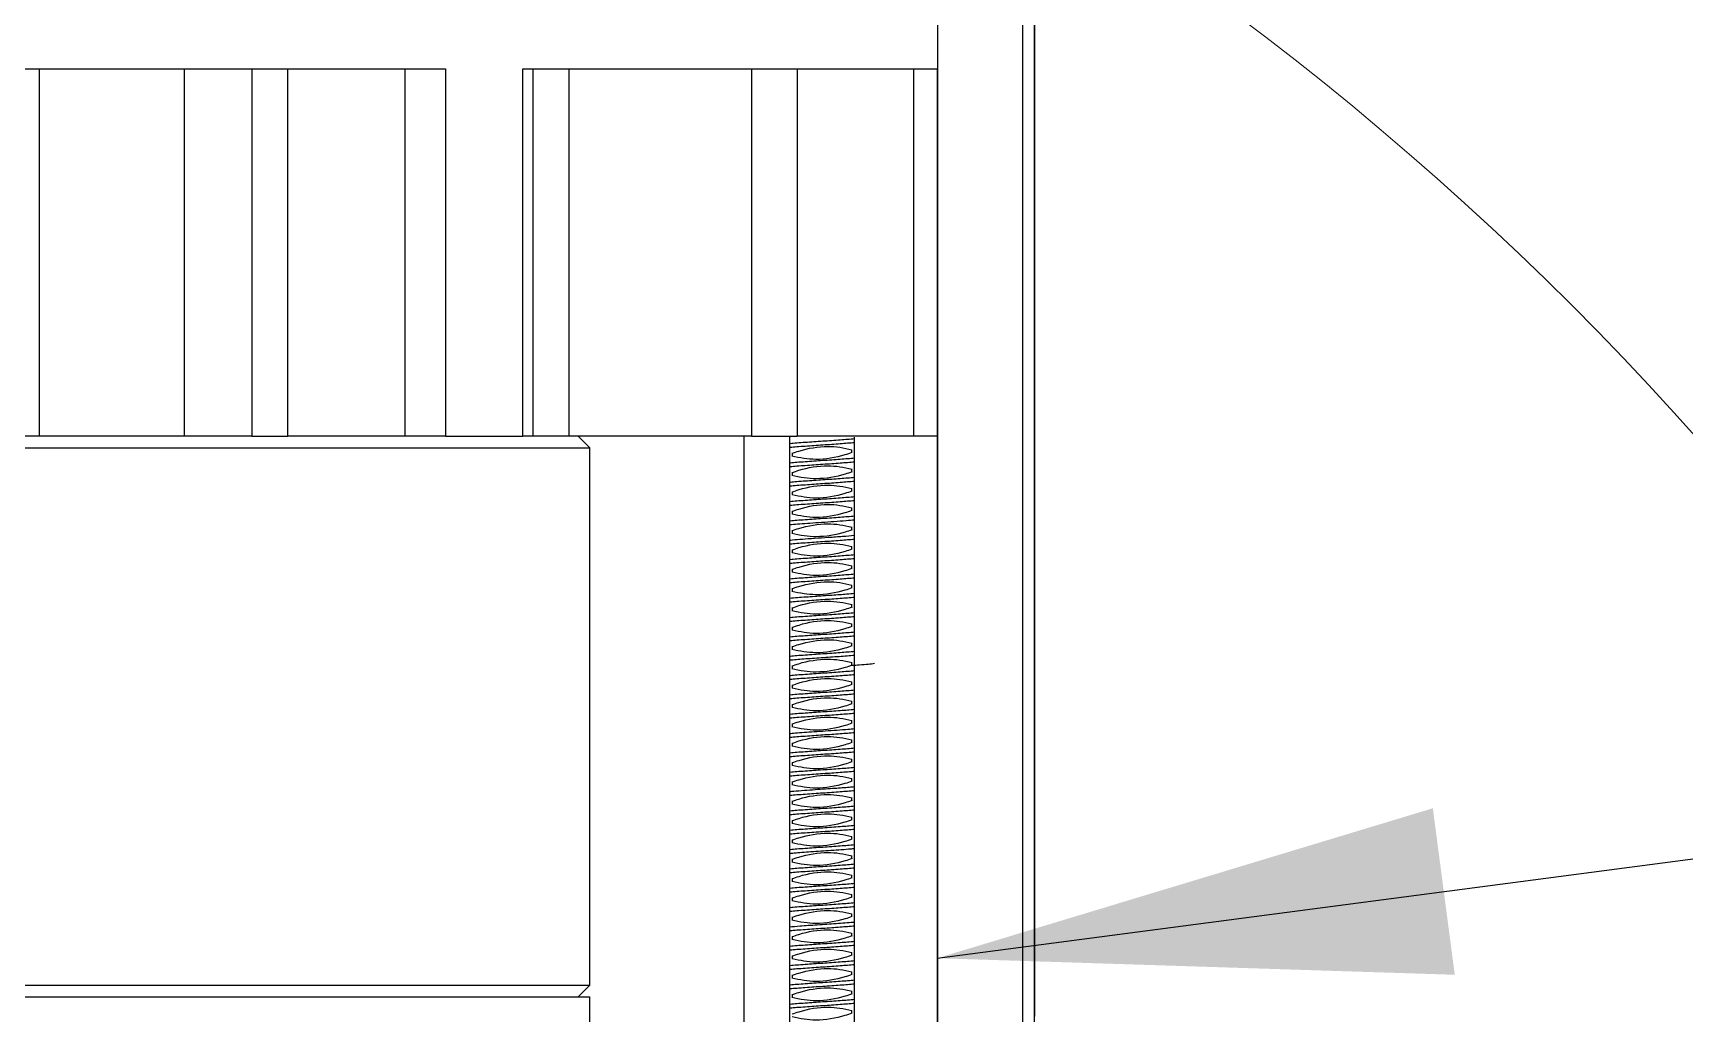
# Model space of a CAD drawing. Header units: millimetres. Extents: x 2 to 1187, y 2 to 839.
# Drawn here: x 308.25 to 318.93, y 464.89 to 471.23 of the extents above; entities that cross this region are included whole.
import ezdxf

# ---------------------------------------------------------------- set-up
doc = ezdxf.new("R2010")
doc.units = ezdxf.units.MM
doc.dimstyles.new('SLDDIMSTYLE0', dxfattribs={"dimtxt": 0.18, "dimasz": 3.302, "dimexe": 0, "dimexo": 0.0625, "dimgap": 0, "dimtad": 0, "dimtih": 1, "dimtoh": 1, "dimdec": 0, "dimrnd": 1e-09, "dimzin": 0, "dimdsep": 46, "dimtxsty": 'Standard', "dimsah": 1, "dimcen": 0.09, "dimadec": 0, "dimazin": 0, "dimtfac": 3.302, "dimtdec": 0, "dimtofl": 0, "dimtmove": 0, "dimatfit": 3, "dimfxl": 1, "dimfrac": 2, "dimtolj": 1, "dimtzin": 0, "dimarcsym": 0})

msp = doc.modelspace()

# ---------------------------------------------------------------- hatches: boundary and pattern name
h = msp.add_hatch()
h.set_pattern_fill('ANSI31', color=256, scale=0.3)
h.paths.add_polyline_path([(600.3858, 723.2245), (600.3858, 724.6149), (599.1608, 724.6149, 0.4142136), (598.8858, 724.3399), (598.8858, 719.8899, 0.4142136), (599.1608, 719.6149), (600.3858, 719.6149), (600.3858, 721.0053, -0.4449663)])
h.paths.add_polyline_path([(648.8858, 724.3399, 0.4142136), (648.6108, 724.6149), (647.8858, 724.6149), (647.3858, 724.6149), (647.3858, 723.2245, -0.4449663), (647.3858, 721.0053), (647.3858, 719.6149), (648.6108, 719.6149, 0.4142136), (648.8858, 719.8899)])
h.paths.add_polyline_path([(648.8858, 681.5899, 0.4142136), (648.6108, 681.8649), (647.3858, 681.8649), (647.3858, 680.4745, -0.4449663), (647.3858, 678.2553), (647.3858, 676.8649), (648.6108, 676.8649, 0.4142136), (648.8858, 677.1399)])
h.paths.add_polyline_path([(600.3858, 678.2553, -0.4449663), (600.3858, 680.4745), (600.3858, 681.8649), (599.1608, 681.8649, 0.4142136), (598.8858, 681.5899), (598.8858, 677.1399, 0.4142136), (599.1608, 676.8649), (600.1358, 676.8649), (600.3858, 676.8649)])
h.paths.add_polyline_path([(204.0979, 197.9237, 0.4142136), (203.8229, 198.1987), (203.0979, 198.1987), (202.5979, 198.1987), (202.5979, 196.8084, -0.2124421), (203.0916, 195.6987, -0.2124421), (202.5979, 194.5891), (202.5979, 193.1987), (203.8229, 193.1987, 0.4142136), (204.0979, 193.4737)])
h.paths.add_polyline_path([(155.5979, 198.1987), (154.3729, 198.1987, 0.4142136), (154.0979, 197.9237), (154.0979, 193.4737, 0.4142136), (154.3729, 193.1987), (155.5979, 193.1987), (155.5979, 194.5891, -0.2124421), (155.1041, 195.6987, -0.2124421), (155.5979, 196.8084)])
h.paths.add_polyline_path([(155.5979, 154.0584), (155.5979, 155.4487), (154.3729, 155.4487, 0.4142136), (154.0979, 155.1737), (154.0979, 150.7237, 0.4142136), (154.3729, 150.4487), (155.3479, 150.4487), (155.5979, 150.4487), (155.5979, 151.8391, -0.4449663)])
h.paths.add_polyline_path([(204.0979, 155.1737, 0.4142136), (203.8229, 155.4487), (202.5979, 155.4487), (202.5979, 154.0584, -0.2124421), (203.0916, 152.9487, -0.2124421), (202.5979, 151.8391), (202.5979, 150.4487), (203.8229, 150.4487, 0.4142136), (204.0979, 150.7237)])
h = msp.add_hatch()
h.set_pattern_fill('ANSI31', color=256, scale=0.3, angle=90)
h.paths.add_polyline_path([(159.0979, 197.9237, 0.4142136), (158.8229, 198.1987), (157.5979, 198.1987), (157.5979, 196.8084, -0.2124421), (158.0916, 195.6987, -0.2124421), (157.5979, 194.5891), (157.5979, 193.1987), (158.8229, 193.1987, 0.4142136), (159.0979, 193.4737)])
h.paths.add_polyline_path([(200.5979, 196.8084), (200.5979, 198.1987), (199.3729, 198.1987, 0.4142136), (199.0979, 197.9237), (199.0979, 193.4737, 0.4142136), (199.3729, 193.1987), (200.3479, 193.1987), (200.5979, 193.1987), (200.5979, 194.5891, -0.4449663)])
h.paths.add_polyline_path([(157.5979, 154.0584), (157.5979, 155.4487), (158.8229, 155.4487), (159.0979, 155.4487), (159.0979, 150.4487), (158.8229, 150.4487), (157.5979, 150.4487), (157.5979, 151.8391, 0.4449663)])
h.paths.add_polyline_path([(200.5979, 154.0584), (200.5979, 155.4487), (199.3729, 155.4487, 0.4142136), (199.0979, 155.1737), (199.0979, 150.7237, 0.4142136), (199.3729, 150.4487), (200.5979, 150.4487), (200.5979, 151.8391, -0.4449663)])
h.paths.add_polyline_path([(603.8858, 724.3399, 0.4142136), (603.6108, 724.6149), (602.3858, 724.6149), (602.3858, 723.2245, -0.4449663), (602.3858, 721.0053), (602.3858, 719.6149), (603.6108, 719.6149, 0.4142136), (603.8858, 719.8899)])
h.paths.add_polyline_path([(645.3858, 724.6149), (644.1608, 724.6149, 0.4142136), (643.8858, 724.3399), (643.8858, 719.8899, 0.4142136), (644.1608, 719.6149), (645.1358, 719.6149), (645.3858, 719.6149), (645.3858, 721.0053, -0.4449663), (645.3858, 723.2245)])
h.paths.add_polyline_path([(645.3858, 680.4745), (645.3858, 681.8649), (644.1608, 681.8649, 0.4142136), (643.8858, 681.5899), (643.8858, 677.1399, 0.4142136), (644.1608, 676.8649), (645.3858, 676.8649), (645.3858, 678.2553, -0.4449663)])
h.paths.add_polyline_path([(603.8858, 681.5899, 0.4142136), (603.6108, 681.8649), (602.6358, 681.8649), (602.3858, 681.8649), (602.3858, 680.4745, -0.4449663), (602.3858, 678.2553), (602.3858, 676.8649), (603.6108, 676.8649, 0.4142136), (603.8858, 677.1399)])

# ---------------------------------------------------------------- linework, layer by layer
at = {"color": 7, "linetype": 'Continuous', "lineweight": 25}
for p, q in [((314.6433, 481.8016), (314.6433, 464.3016)), ((314.7184, 480.6266), (314.7184, 464.3766)), ((314.7229, 464.8766), (314.7229, 480.6266)), ((314.0979, 468.6266), (314.0979, 472.0016)), ((304.4504, 471.0016), (310.9153, 471.0016)), ((308.2911, 468.6266), (308.2911, 471.0016)), ((309.2255, 471.0016), (309.2255, 468.6266)), ((309.664, 471.0016), (309.664, 468.6266)), ((309.8943, 471.0016), (309.8943, 468.6266)), ((310.6512, 471.0016), (310.6512, 468.6266)), ((310.9153, 471.0016), (310.9153, 468.6266)), ((311.4138, 471.0016), (314.0917, 471.0016)), ((311.4138, 468.6266), (311.4138, 471.0016)), ((311.4809, 468.6266), (311.4809, 471.0016)), ((311.7136, 468.6266), (311.7136, 471.0016)), ((312.8918, 471.0016), (312.8918, 468.6266)), ((313.1881, 471.0016), (313.1881, 468.6266)), ((313.9395, 471.0016), (313.9395, 468.6266)), ((314.0917, 471.0016), (314.0917, 468.6266)), ((308.2911, 468.6266), (305.7835, 468.6266)), ((309.2255, 468.6266), (308.2911, 468.6266)), ((309.664, 468.6266), (309.2255, 468.6266)), ((309.664, 468.6266), (309.8943, 468.6266)), ((310.6512, 468.6266), (309.8943, 468.6266)), ((310.9153, 468.6266), (310.6512, 468.6266)), ((310.9153, 468.6266), (311.4138, 468.6266)), ((311.4809, 468.6266), (311.4138, 468.6266)), ((311.7136, 468.6266), (311.4809, 468.6266)), ((312.8918, 468.6266), (311.7136, 468.6266)), ((311.8479, 468.5516), (311.7729, 468.6266)), ((312.8424, 468.6266), (312.8424, 461.8766)), ((312.8918, 468.6266), (313.1881, 468.6266)), ((313.1376, 468.6203), (313.1376, 461.8766)), ((313.1544, 468.6266), (313.1544, 468.6231)), ((313.9395, 468.6266), (313.1881, 468.6266)), ((313.5582, 461.8766), (313.5582, 468.6203)), ((314.0917, 468.6266), (313.9395, 468.6266)), ((314.0917, 468.6266), (314.0979, 468.6266)), ((314.0931, 468.6266), (314.0931, 461.8766)), ((314.0979, 468.6266), (314.0931, 468.6266)), ((314.0979, 464.3016), (314.0979, 468.6266)), ((301.0227, 468.5516), (311.8479, 468.5516)), ((311.8479, 465.0766), (311.8479, 468.5516)), ((313.1544, 468.5159), (313.1544, 468.4981)), ((313.5414, 468.5203), (313.5414, 468.5381)), ((313.1544, 468.391), (313.1544, 468.3729)), ((313.5414, 468.3952), (313.5414, 468.4131)), ((313.1544, 468.266), (313.1544, 468.2481)), ((313.5414, 468.2703), (313.5414, 468.2881)), ((313.1544, 468.141), (313.1544, 468.1231)), ((313.5414, 468.1453), (313.5414, 468.1631)), ((313.5414, 468.0203), (313.5414, 468.0381)), ((313.1544, 468.0159), (313.1544, 467.9982)), ((313.1544, 467.891), (313.1544, 467.8731)), ((313.5414, 467.8953), (313.5414, 467.9132)), ((313.1544, 467.766), (313.1544, 467.7481)), ((313.5414, 467.7703), (313.5414, 467.7881)), ((313.1544, 467.6409), (313.1544, 467.6232)), ((313.5414, 467.6453), (313.5414, 467.6631)), ((313.1544, 467.516), (313.1544, 467.498)), ((313.5414, 467.5202), (313.5414, 467.5382)), ((313.5414, 467.3953), (313.5414, 467.4131)), ((313.1544, 467.391), (313.1544, 467.3731)), ((313.5414, 467.2703), (313.5414, 467.2881)), ((313.1544, 467.2659), (313.1544, 467.2481)), ((313.1544, 467.141), (313.1544, 467.1231)), ((313.5414, 467.1453), (313.5414, 467.1631)), ((313.1544, 467.016), (313.1544, 466.9981)), ((313.5414, 467.0203), (313.5414, 467.0381)), ((313.1544, 466.891), (313.1544, 466.8731)), ((313.5414, 466.8953), (313.5414, 466.9131)), ((313.1544, 466.7659), (313.1544, 466.7482)), ((313.5414, 466.7703), (313.5414, 466.7881)), ((313.5414, 466.6453), (313.5414, 466.6632)), ((313.1544, 466.641), (313.1544, 466.6231)), ((313.1544, 466.516), (313.1544, 466.4981)), ((313.5414, 466.5203), (313.5414, 466.5381)), ((313.1544, 466.3909), (313.1544, 466.3732)), ((313.5414, 466.3953), (313.5414, 466.4131)), ((313.1544, 466.266), (313.1544, 466.2479)), ((313.5414, 466.2702), (313.5414, 466.2882)), ((313.1544, 466.141), (313.1544, 466.1231)), ((313.5414, 466.1453), (313.5414, 466.1631)), ((313.1544, 466.0159), (313.1544, 465.9981)), ((313.5414, 466.0203), (313.5414, 466.0381)), ((313.5414, 465.8953), (313.5414, 465.9131)), ((313.1544, 465.891), (313.1544, 465.8731)), ((313.1544, 465.766), (313.1544, 465.7481)), ((313.5414, 465.7703), (313.5414, 465.7882)), ((313.1544, 465.641), (313.1544, 465.6231)), ((313.5414, 465.6453), (313.5414, 465.6631)), ((313.1544, 465.5159), (313.1544, 465.4982)), ((313.5414, 465.5203), (313.5414, 465.5381)), ((313.1544, 465.391), (313.1544, 465.3731)), ((313.5414, 465.3953), (313.5414, 465.4132)), ((313.1544, 465.266), (313.1544, 465.2481)), ((313.5414, 465.2703), (313.5414, 465.2881)), ((313.5414, 465.1453), (313.5414, 465.1631)), ((301.0227, 465.0766), (311.8479, 465.0766)), ((311.7729, 465.0016), (311.8479, 465.0766)), ((313.1544, 465.1409), (313.1544, 465.1231)), ((301.0227, 465.0016), (311.8479, 465.0016)), ((311.8479, 463.8266), (311.8479, 465.0016)), ((313.1544, 465.016), (313.1544, 464.9979)), ((313.5414, 465.0202), (313.5414, 465.0381)), ((313.5414, 464.8953), (313.5414, 464.9131))]:
    msp.add_line(p, q, dxfattribs=at)
at = {"color": 7, "linetype": 'Continuous', "lineweight": 18}
msp.add_circle((304.0979, 455.3766), 19.9348, dxfattribs=at)
at = {"color": 7, "linetype": 'Continuous', "lineweight": 25}
for points, knots in [([(313.5582, 468.6088), (313.5288, 468.6063), (313.4694, 468.6011), (313.3522, 468.5933), (313.2397, 468.5855), (313.1628, 468.5801), (313.1395, 468.5772), (313.1376, 468.577)], [0, 0, 0, 0, 0.2415376, 0.4870785, 0.7326193, 0.9781602, 1, 1, 1, 1]), ([(313.5582, 468.5841), (313.5289, 468.5816), (313.4697, 468.5764), (313.3526, 468.5687), (313.24, 468.5608), (313.163, 468.5554), (313.1396, 468.5525), (313.1376, 468.5523)], [0, 0, 0, 0, 0.240801, 0.4863238, 0.7318466, 0.9773694, 1, 1, 1, 1]), ([(313.5582, 468.4838), (313.5289, 468.4813), (313.4697, 468.4761), (313.3525, 468.4683), (313.24, 468.4605), (313.163, 468.4551), (313.1396, 468.4522), (313.1376, 468.452)], [0, 0, 0, 0, 0.2408588, 0.4863773, 0.7318958, 0.9774143, 1, 1, 1, 1]), ([(313.1538, 468.5159), (313.1687, 468.5209), (313.2435, 468.5459), (313.3484, 468.5649), (313.4642, 468.5564), (313.5153, 468.5443), (313.5412, 468.5381)], [0, 0, 0, 0, 0.119398, 0.6010087, 0.7974574, 1, 1, 1, 1]), ([(313.541, 468.5203), (313.5262, 468.5152), (313.4515, 468.4895), (313.3462, 468.4715), (313.2307, 468.4808), (313.1798, 468.4923), (313.154, 468.4981)], [0, 0, 0, 0, 0.1195236, 0.6024845, 0.7981382, 1, 1, 1, 1]), ([(313.5582, 468.459), (313.5289, 468.4565), (313.4697, 468.4513), (313.3525, 468.4435), (313.2399, 468.4357), (313.1629, 468.4302), (313.1396, 468.4274), (313.1376, 468.4271)], [0, 0, 0, 0, 0.24089468, 0.48649814, 0.73209822, 0.97769494, 1, 1, 1, 1]), ([(313.5582, 468.3588), (313.5289, 468.3563), (313.4697, 468.3511), (313.3525, 468.3434), (313.24, 468.3356), (313.163, 468.3301), (313.1396, 468.3273), (313.1376, 468.327)], [0, 0, 0, 0, 0.24081526, 0.48640147, 0.73198834, 0.97757585, 1, 1, 1, 1]), ([(313.5426, 468.3954), (313.5277, 468.3903), (313.453, 468.3651), (313.3478, 468.347), (313.2315, 468.3549), (313.1799, 468.3669), (313.1536, 468.3731)], [0, 0, 0, 0, 0.1189333, 0.5988882, 0.7951815, 1, 1, 1, 1]), ([(313.1538, 468.3909), (313.1686, 468.396), (313.2432, 468.4217), (313.3486, 468.4393), (313.4647, 468.4309), (313.5162, 468.4192), (313.5425, 468.4132)], [0, 0, 0, 0, 0.1189895, 0.5996126, 0.79535, 1, 1, 1, 1]), ([(313.5582, 468.3341), (313.5288, 468.3316), (313.4694, 468.3264), (313.3522, 468.3187), (313.2397, 468.3108), (313.1628, 468.3054), (313.1395, 468.3026), (313.1376, 468.3023)], [0, 0, 0, 0, 0.24152866, 0.48709548, 0.73266229, 0.97822911, 1, 1, 1, 1]), ([(313.1554, 468.266), (313.1702, 468.271), (313.245, 468.2965), (313.35, 468.3153), (313.465, 468.3053), (313.5154, 468.2939), (313.5408, 468.2881)], [0, 0, 0, 0, 0.11999111, 0.60463972, 0.80043908, 1, 1, 1, 1]), ([(313.541, 468.2703), (313.5261, 468.2653), (313.4513, 468.2404), (313.3465, 468.2207), (313.2314, 468.2303), (313.1809, 468.2422), (313.1554, 468.2482)], [0, 0, 0, 0, 0.119899, 0.6035884, 0.7996969, 1, 1, 1, 1]), ([(313.5582, 468.2338), (313.5288, 468.2313), (313.4694, 468.2261), (313.3522, 468.2183), (313.2397, 468.2105), (313.1628, 468.2051), (313.1395, 468.2022), (313.1376, 468.202)], [0, 0, 0, 0, 0.2415042, 0.487078, 0.7326519, 0.9782257, 1, 1, 1, 1]), ([(313.5582, 468.2091), (313.5288, 468.2066), (313.4696, 468.2014), (313.3524, 468.1937), (313.2399, 468.1858), (313.163, 468.1804), (313.1396, 468.1776), (313.1376, 468.1773)], [0, 0, 0, 0, 0.2411052, 0.4866156, 0.7321259, 0.9776363, 1, 1, 1, 1]), ([(313.1546, 468.141), (313.1695, 468.1459), (313.2443, 468.1709), (313.3491, 468.1904), (313.4644, 468.181), (313.515, 468.1691), (313.5405, 468.1631)], [0, 0, 0, 0, 0.1198083, 0.6030997, 0.7993216, 1, 1, 1, 1]), ([(313.5405, 468.1453), (313.5256, 468.1402), (313.4509, 468.1147), (313.3458, 468.0961), (313.2308, 468.1059), (313.1803, 468.1174), (313.1548, 468.1232)], [0, 0, 0, 0, 0.119914, 0.6043122, 0.8001091, 1, 1, 1, 1]), ([(313.5582, 468.1088), (313.5288, 468.1063), (313.4696, 468.1011), (313.3524, 468.0933), (313.2399, 468.0855), (313.1629, 468.0801), (313.1396, 468.0772), (313.1376, 468.077)], [0, 0, 0, 0, 0.24117787, 0.48668815, 0.73219843, 0.97770871, 1, 1, 1, 1]), ([(313.5582, 468.0843), (313.541, 468.0826), (313.5032, 468.0791), (313.428, 468.0737), (313.3473, 468.0682), (313.2713, 468.0631), (313.2059, 468.0583), (313.1613, 468.0548), (313.1423, 468.0528), (313.1376, 468.0524)], [0, 0, 0, 0, 0.15173443, 0.33407376, 0.50558409, 0.66625236, 0.81606633, 0.95501461, 1, 1, 1, 1]), ([(313.1533, 468.0159), (313.1681, 468.0209), (313.2428, 468.0463), (313.348, 468.0643), (313.4644, 468.0563), (313.516, 468.0443), (313.5423, 468.0382)], [0, 0, 0, 0, 0.1189016, 0.5988042, 0.7949927, 1, 1, 1, 1]), ([(313.5582, 467.9838), (313.5336, 467.9817), (313.4846, 467.9773), (313.3917, 467.9709), (313.3012, 467.9648), (313.2223, 467.9593), (313.1674, 467.955), (313.1442, 467.9527), (313.1376, 467.952)], [0, 0, 0, 0, 0.2060372, 0.4110439, 0.6011827, 0.7764264, 0.9367497, 1, 1, 1, 1]), ([(313.5582, 467.9591), (313.5288, 467.9566), (313.4695, 467.9514), (313.3522, 467.9436), (313.2397, 467.9358), (313.1628, 467.9304), (313.1395, 467.9275), (313.1376, 467.9273)], [0, 0, 0, 0, 0.24142267, 0.48705864, 0.73269423, 0.97832946, 1, 1, 1, 1]), ([(313.5422, 468.0204), (313.5274, 468.0153), (313.4527, 467.9897), (313.3474, 467.972), (313.2311, 467.9802), (313.1796, 467.992), (313.1532, 467.9981)], [0, 0, 0, 0, 0.1189341, 0.5992383, 0.7950787, 1, 1, 1, 1]), ([(313.155, 467.891), (313.1698, 467.8961), (313.2445, 467.9217), (313.3497, 467.9399), (313.4651, 467.9304), (313.5158, 467.9189), (313.5416, 467.9131)], [0, 0, 0, 0, 0.1196361, 0.60303182, 0.79872812, 1, 1, 1, 1]), ([(313.5582, 467.8588), (313.5288, 467.8563), (313.4695, 467.8511), (313.3523, 467.8434), (313.2397, 467.8356), (313.1628, 467.8301), (313.1395, 467.8273), (313.1376, 467.8271)], [0, 0, 0, 0, 0.2413345, 0.4869561, 0.7325786, 0.9782021, 1, 1, 1, 1]), ([(313.5582, 467.8341), (313.5288, 467.8316), (313.4695, 467.8264), (313.3523, 467.8187), (313.2398, 467.8108), (313.1629, 467.8054), (313.1395, 467.8026), (313.1376, 467.8023)], [0, 0, 0, 0, 0.2414012, 0.4869194, 0.7324377, 0.9779559, 1, 1, 1, 1]), ([(313.5418, 467.8953), (313.5269, 467.8903), (313.4521, 467.8654), (313.3472, 467.8462), (313.2315, 467.855), (313.1806, 467.867), (313.1548, 467.8731)], [0, 0, 0, 0, 0.11951031, 0.60156583, 0.79798211, 1, 1, 1, 1]), ([(313.5582, 467.7338), (313.5288, 467.7313), (313.4695, 467.7261), (313.3523, 467.7183), (313.2398, 467.7105), (313.1629, 467.7051), (313.1395, 467.7022), (313.1376, 467.702)], [0, 0, 0, 0, 0.2414489, 0.4869716, 0.7324943, 0.9780171, 1, 1, 1, 1]), ([(313.1552, 467.766), (313.1701, 467.771), (313.2449, 467.7961), (313.3497, 467.8157), (313.4646, 467.8057), (313.5149, 467.794), (313.5403, 467.7881)], [0, 0, 0, 0, 0.1200811, 0.6046484, 0.8004376, 1, 1, 1, 1]), ([(313.5403, 467.7702), (313.5255, 467.7652), (313.4507, 467.74), (313.3458, 467.7207), (313.231, 467.7308), (313.1807, 467.7424), (313.1553, 467.7482)], [0, 0, 0, 0, 0.1201204, 0.6050937, 0.8008326, 1, 1, 1, 1]), ([(313.5582, 467.7091), (313.5289, 467.7066), (313.4697, 467.7015), (313.3526, 467.6937), (313.2401, 467.6859), (313.1631, 467.6804), (313.1396, 467.6776), (313.1376, 467.6773)], [0, 0, 0, 0, 0.2406385, 0.4861521, 0.7316666, 0.9771821, 1, 1, 1, 1]), ([(313.5582, 467.609), (313.542, 467.6074), (313.5015, 467.6035), (313.4103, 467.5971), (313.3178, 467.5909), (313.2428, 467.5857), (313.189, 467.5816), (313.1529, 467.5787), (313.1387, 467.5772), (313.1376, 467.5771)], [0, 0, 0, 0, 0.1458558, 0.3654911, 0.6015662, 0.7263737, 0.8553392, 0.9884613, 1, 1, 1, 1]), ([(313.1534, 467.6409), (313.1683, 467.6459), (313.2431, 467.671), (313.3481, 467.6895), (313.4642, 467.6815), (313.5155, 467.6693), (313.5417, 467.6632)], [0, 0, 0, 0, 0.1191332, 0.5997426, 0.796193, 1, 1, 1, 1]), ([(313.5415, 467.6453), (313.5267, 467.6402), (313.452, 467.6145), (313.3467, 467.5967), (313.2308, 467.6056), (313.1796, 467.6172), (313.1535, 467.6231)], [0, 0, 0, 0, 0.1192411, 0.6010398, 0.7966484, 1, 1, 1, 1]), ([(313.5582, 467.5841), (313.5288, 467.5815), (313.4696, 467.5764), (313.3524, 467.5686), (313.2398, 467.5608), (313.1629, 467.5553), (313.1395, 467.5525), (313.1376, 467.5523)], [0, 0, 0, 0, 0.2411066, 0.4867315, 0.7323551, 0.9779775, 1, 1, 1, 1]), ([(313.5424, 467.5203), (313.5276, 467.5154), (313.4528, 467.4903), (313.3477, 467.4718), (313.2316, 467.4798), (313.1802, 467.4919), (313.1541, 467.4981)], [0, 0, 0, 0, 0.1191064, 0.5996198, 0.7960626, 1, 1, 1, 1]), ([(313.1542, 467.5159), (313.1691, 467.521), (313.2437, 467.5468), (313.349, 467.5645), (313.4649, 467.5557), (313.5162, 467.5441), (313.5423, 467.5382)], [0, 0, 0, 0, 0.1192107, 0.6008773, 0.7964889, 1, 1, 1, 1]), ([(313.5582, 467.4838), (313.5288, 467.4813), (313.4696, 467.4761), (313.3524, 467.4684), (313.2399, 467.4606), (313.1629, 467.4551), (313.1396, 467.4523), (313.1376, 467.4521)], [0, 0, 0, 0, 0.2410173, 0.4866273, 0.7322382, 0.97785, 1, 1, 1, 1]), ([(313.5582, 467.4591), (313.5288, 467.4566), (313.4694, 467.4514), (313.3522, 467.4437), (313.2397, 467.4358), (313.1628, 467.4304), (313.1395, 467.4276), (313.1376, 467.4273)], [0, 0, 0, 0, 0.2415443, 0.4870889, 0.7326335, 0.9781782, 1, 1, 1, 1]), ([(313.1555, 467.391), (313.1703, 467.396), (313.2451, 467.4213), (313.35, 467.4405), (313.4649, 467.4304), (313.5151, 467.4189), (313.5405, 467.4131)], [0, 0, 0, 0, 0.1201137, 0.6050815, 0.8008265, 1, 1, 1, 1]), ([(313.5406, 467.3953), (313.5257, 467.3903), (313.451, 467.3652), (313.3462, 467.3456), (313.2312, 467.3556), (313.1809, 467.3673), (313.1555, 467.3732)], [0, 0, 0, 0, 0.12006826, 0.604566, 0.80037502, 1, 1, 1, 1]), ([(313.5582, 467.3588), (313.5288, 467.3563), (313.4694, 467.3511), (313.3522, 467.3433), (313.2397, 467.3355), (313.1628, 467.3301), (313.1395, 467.3272), (313.1376, 467.327)], [0, 0, 0, 0, 0.241549, 0.4871009, 0.7326529, 0.9782049, 1, 1, 1, 1]), ([(313.5582, 467.3341), (313.5289, 467.3316), (313.4697, 467.3264), (313.3525, 467.3187), (313.24, 467.3108), (313.163, 467.3054), (313.1396, 467.3025), (313.1376, 467.3023)], [0, 0, 0, 0, 0.2408926, 0.4864092, 0.7319257, 0.9774422, 1, 1, 1, 1]), ([(313.1541, 467.266), (313.1689, 467.2709), (313.2438, 467.2958), (313.3486, 467.3151), (313.4643, 467.3063), (313.5151, 467.2942), (313.5409, 467.2881)], [0, 0, 0, 0, 0.1195427, 0.6017285, 0.7981315, 1, 1, 1, 1]), ([(313.5582, 467.2338), (313.5288, 467.2313), (313.4696, 467.2261), (313.3525, 467.2183), (313.24, 467.2105), (313.163, 467.2051), (313.1396, 467.2022), (313.1376, 467.202)], [0, 0, 0, 0, 0.2409603, 0.4864738, 0.7319873, 0.9775009, 1, 1, 1, 1]), ([(313.5582, 467.2091), (313.5577, 467.2091), (313.5448, 467.2077), (313.5112, 467.205), (313.4423, 467.1996), (313.3439, 467.193), (313.2267, 467.1852), (313.1671, 467.18), (313.1376, 467.1775)], [0, 0, 0, 0, 0.0049881, 0.1327204, 0.259733, 0.5103483, 0.7581266, 1, 1, 1, 1]), ([(313.1535, 467.1409), (313.1684, 467.146), (313.243, 467.1716), (313.3483, 467.1893), (313.4646, 467.1811), (313.5162, 467.1692), (313.5426, 467.1632)], [0, 0, 0, 0, 0.11892227, 0.59914799, 0.79502354, 1, 1, 1, 1]), ([(313.5408, 467.2703), (313.526, 467.2652), (313.4513, 467.2395), (313.3461, 467.2213), (313.2307, 467.2309), (313.18, 467.2423), (313.1543, 467.2481)], [0, 0, 0, 0, 0.1196677, 0.6031831, 0.7988922, 1, 1, 1, 1]), ([(313.5582, 467.1088), (313.5289, 467.1063), (313.4697, 467.1011), (313.3526, 467.0934), (313.24, 467.0855), (313.163, 467.0801), (313.1396, 467.0773), (313.1376, 467.077)], [0, 0, 0, 0, 0.2407371, 0.486312, 0.7318873, 0.9774631, 1, 1, 1, 1]), ([(313.5582, 467.0841), (313.5288, 467.0816), (313.4695, 467.0764), (313.3522, 467.0687), (313.2397, 467.0608), (313.1628, 467.0554), (313.1395, 467.0526), (313.1376, 467.0523)], [0, 0, 0, 0, 0.2414873, 0.4870648, 0.7326422, 0.9782196, 1, 1, 1, 1]), ([(313.5425, 467.1454), (313.5277, 467.1403), (313.453, 467.1149), (313.3477, 467.097), (313.2314, 467.105), (313.1798, 467.117), (313.1534, 467.1231)], [0, 0, 0, 0, 0.11889654, 0.59880273, 0.7949584, 1, 1, 1, 1]), ([(313.5418, 467.1453), (313.558, 467.1464), (313.5977, 467.149), (313.6508, 467.1533), (313.6759, 467.1564), (313.6885, 467.158)], [0, 0, 0, 0, 0.2536806, 0.6221678, 1, 1, 1, 1]), ([(313.5582, 466.9838), (313.5288, 466.9813), (313.4695, 466.9761), (313.3522, 466.9683), (313.2397, 466.9605), (313.1628, 466.9551), (313.1395, 466.9522), (313.1376, 466.952)], [0, 0, 0, 0, 0.2414495, 0.4870331, 0.7326166, 0.9782002, 1, 1, 1, 1]), ([(313.5412, 467.0203), (313.5264, 467.0153), (313.4516, 466.9904), (313.3468, 466.9709), (313.2314, 466.9802), (313.1808, 466.9921), (313.1552, 466.9982)], [0, 0, 0, 0, 0.1197804, 0.6029518, 0.7992003, 1, 1, 1, 1]), ([(313.1553, 467.016), (313.1701, 467.0211), (313.2448, 467.0466), (313.35, 467.0652), (313.465, 467.0553), (313.5156, 467.0439), (313.5411, 467.0381)], [0, 0, 0, 0, 0.11988886, 0.6042013, 0.79999282, 1, 1, 1, 1]), ([(313.5582, 466.9591), (313.5288, 466.9566), (313.4695, 466.9514), (313.3524, 466.9437), (313.2399, 466.9358), (313.1629, 466.9304), (313.1396, 466.9276), (313.1376, 466.9273)], [0, 0, 0, 0, 0.24121574, 0.4867264, 0.73223707, 0.97774773, 1, 1, 1, 1]), ([(313.1548, 466.891), (313.1697, 466.896), (313.2445, 466.9209), (313.3493, 466.9405), (313.4644, 466.9309), (313.5149, 466.9191), (313.5404, 466.9131)], [0, 0, 0, 0, 0.119923, 0.6037203, 0.7997919, 1, 1, 1, 1]), ([(313.5404, 466.8953), (313.5255, 466.8902), (313.4508, 466.8648), (313.3457, 466.8459), (313.2308, 466.8559), (313.1804, 466.8674), (313.155, 466.8732)], [0, 0, 0, 0, 0.1200105, 0.6047189, 0.8005157, 1, 1, 1, 1]), ([(313.5582, 466.8588), (313.5288, 466.8563), (313.4695, 466.8511), (313.3523, 466.8433), (313.2398, 466.8355), (313.1629, 466.8301), (313.1396, 466.8272), (313.1376, 466.827)], [0, 0, 0, 0, 0.2412834, 0.4867956, 0.7323078, 0.9778199, 1, 1, 1, 1]), ([(313.5582, 466.8341), (313.5289, 466.8316), (313.4697, 466.8265), (313.3526, 466.8187), (313.2401, 466.8109), (313.163, 466.8054), (313.1396, 466.8026), (313.1376, 466.8024)], [0, 0, 0, 0, 0.2406222, 0.4861604, 0.7316996, 0.9772397, 1, 1, 1, 1]), ([(313.1532, 466.7659), (313.1681, 466.7709), (313.2428, 466.7962), (313.348, 466.8143), (313.4643, 466.8064), (313.5158, 466.7943), (313.5421, 466.7882)], [0, 0, 0, 0, 0.1189465, 0.5989354, 0.7952549, 1, 1, 1, 1]), ([(313.542, 466.7703), (313.5272, 466.7652), (313.4525, 466.7396), (313.3472, 466.7219), (313.231, 466.7304), (313.1796, 466.7421), (313.1533, 466.7481)], [0, 0, 0, 0, 0.1190097, 0.5997381, 0.7954516, 1, 1, 1, 1]), ([(313.5582, 466.7339), (313.5447, 466.7326), (313.5124, 466.7295), (313.4463, 466.7247), (313.3712, 466.7195), (313.2982, 466.7146), (313.2326, 466.71), (313.1781, 466.7058), (313.1501, 466.7032), (313.1376, 466.7021)], [0, 0, 0, 0, 0.122977, 0.2938721, 0.4560184, 0.609408, 0.7540332, 0.889887, 1, 1, 1, 1]), ([(313.5582, 466.7091), (313.5288, 466.7066), (313.4695, 466.7014), (313.3523, 466.6936), (313.2397, 466.6858), (313.1628, 466.6804), (313.1395, 466.6775), (313.1376, 466.6773)], [0, 0, 0, 0, 0.2413397, 0.4869848, 0.7326293, 0.9782731, 1, 1, 1, 1]), ([(313.1547, 466.641), (313.1695, 466.6461), (313.2442, 466.6718), (313.3495, 466.6897), (313.465, 466.6805), (313.516, 466.669), (313.5419, 466.6631)], [0, 0, 0, 0, 0.1194905, 0.6023205, 0.797965, 1, 1, 1, 1]), ([(313.5582, 466.6088), (313.5288, 466.6063), (313.4695, 466.6011), (313.3523, 466.5934), (313.2398, 466.5856), (313.1629, 466.5801), (313.1395, 466.5773), (313.1376, 466.5771)], [0, 0, 0, 0, 0.241216, 0.4868274, 0.7324398, 0.9780532, 1, 1, 1, 1]), ([(313.5582, 466.5841), (313.5288, 466.5816), (313.4695, 466.5764), (313.3522, 466.5687), (313.2398, 466.5608), (313.1629, 466.5554), (313.1395, 466.5526), (313.1376, 466.5523)], [0, 0, 0, 0, 0.24147091, 0.48699638, 0.73252186, 0.97804733, 1, 1, 1, 1]), ([(313.542, 466.6453), (313.5272, 466.6404), (313.4524, 466.6154), (313.3474, 466.5964), (313.2316, 466.6049), (313.1805, 466.617), (313.1546, 466.6231)], [0, 0, 0, 0, 0.1193655, 0.6008492, 0.7973027, 1, 1, 1, 1]), ([(313.1554, 466.516), (313.1702, 466.521), (313.245, 466.5461), (313.3498, 466.5656), (313.4647, 466.5556), (313.5149, 466.5439), (313.5403, 466.5381)], [0, 0, 0, 0, 0.1201222, 0.6049412, 0.8006748, 1, 1, 1, 1]), ([(313.5582, 466.4838), (313.5288, 466.4813), (313.4694, 466.4761), (313.3522, 466.4683), (313.2397, 466.4605), (313.1629, 466.4551), (313.1395, 466.4522), (313.1376, 466.452)], [0, 0, 0, 0, 0.241505, 0.4870363, 0.7325675, 0.9780987, 1, 1, 1, 1]), ([(313.5582, 466.4591), (313.5289, 466.4566), (313.4697, 466.4514), (313.3526, 466.4437), (313.2401, 466.4359), (313.163, 466.4304), (313.1396, 466.4276), (313.1376, 466.4273)], [0, 0, 0, 0, 0.2406938, 0.4862014, 0.73171, 0.9772193, 1, 1, 1, 1]), ([(313.1536, 466.3909), (313.1685, 466.3959), (313.2433, 466.4209), (313.3482, 466.4397), (313.4642, 466.4314), (313.5154, 466.4193), (313.5414, 466.4131)], [0, 0, 0, 0, 0.1192633, 0.600355, 0.7968176, 1, 1, 1, 1]), ([(313.5403, 466.5202), (313.5255, 466.5152), (313.4508, 466.49), (313.3459, 466.4706), (313.231, 466.4808), (313.1808, 466.4923), (313.1554, 466.4982)], [0, 0, 0, 0, 0.1201329, 0.6050619, 0.8007857, 1, 1, 1, 1]), ([(313.5582, 466.3589), (313.5469, 466.3578), (313.5119, 466.3544), (313.4448, 466.3496), (313.3692, 466.3444), (313.3017, 466.3399), (313.2315, 466.3349), (313.1733, 466.3306), (313.1468, 466.3278), (313.1376, 466.3269)], [0, 0, 0, 0, 0.10408769, 0.32194076, 0.45043048, 0.59166569, 0.7456315, 0.91231168, 1, 1, 1, 1]), ([(313.5582, 466.3341), (313.5288, 466.3315), (313.4696, 466.3263), (313.3524, 466.3185), (313.2399, 466.3107), (313.1629, 466.3052), (313.1396, 466.3024), (313.1376, 466.3022)], [0, 0, 0, 0, 0.2409957, 0.4866108, 0.732223, 0.9778322, 1, 1, 1, 1]), ([(313.5412, 466.3953), (313.5264, 466.3902), (313.4518, 466.3645), (313.3465, 466.3466), (313.2308, 466.3557), (313.1797, 466.3672), (313.1538, 466.3731)], [0, 0, 0, 0, 0.1193833, 0.6017803, 0.7973983, 1, 1, 1, 1]), ([(313.5582, 466.2338), (313.5289, 466.2313), (313.4696, 466.2261), (313.3525, 466.2184), (313.2399, 466.2106), (313.1629, 466.2051), (313.1396, 466.2023), (313.1376, 466.202)], [0, 0, 0, 0, 0.24090914, 0.48650799, 0.73210765, 0.97770812, 1, 1, 1, 1]), ([(313.5425, 466.2704), (313.5277, 466.2654), (313.4529, 466.2402), (313.3478, 466.2219), (313.2316, 466.2298), (313.1801, 466.2419), (313.1538, 466.2481)], [0, 0, 0, 0, 0.119003, 0.599163, 0.7955492, 1, 1, 1, 1]), ([(313.154, 466.2659), (313.1688, 466.271), (313.2435, 466.2967), (313.3488, 466.3144), (313.4648, 466.3058), (313.5162, 466.2941), (313.5425, 466.2882)], [0, 0, 0, 0, 0.1190856, 0.6001857, 0.7958378, 1, 1, 1, 1]), ([(313.5582, 466.2091), (313.5288, 466.2066), (313.4694, 466.2014), (313.3522, 466.1937), (313.2397, 466.1858), (313.1628, 466.1804), (313.1395, 466.1776), (313.1376, 466.1773)], [0, 0, 0, 0, 0.24154738, 0.48710334, 0.73265931, 0.97821527, 1, 1, 1, 1]), ([(313.5408, 466.1453), (313.5259, 466.1403), (313.4511, 466.1153), (313.3463, 466.0956), (313.2313, 466.1054), (313.1809, 466.1172), (313.1554, 466.1232)], [0, 0, 0, 0, 0.1199931, 0.6041157, 0.8000537, 1, 1, 1, 1]), ([(313.1555, 466.141), (313.1703, 466.146), (313.245, 466.1714), (313.3501, 466.1904), (313.4649, 466.1804), (313.5153, 466.1689), (313.5407, 466.1631)], [0, 0, 0, 0, 0.12006402, 0.60492399, 0.80070293, 1, 1, 1, 1]), ([(313.5582, 466.1088), (313.5288, 466.1063), (313.4694, 466.1011), (313.3522, 466.0933), (313.2397, 466.0855), (313.1628, 466.0801), (313.1395, 466.0772), (313.1376, 466.077)], [0, 0, 0, 0, 0.2415368, 0.4871003, 0.7326637, 0.9782271, 1, 1, 1, 1]), ([(313.5582, 466.0841), (313.5288, 466.0816), (313.4696, 466.0764), (313.3525, 466.0687), (313.24, 466.0608), (313.163, 466.0554), (313.1396, 466.0526), (313.1376, 466.0523)], [0, 0, 0, 0, 0.2409983, 0.4865106, 0.7320229, 0.9775352, 1, 1, 1, 1]), ([(313.1544, 466.016), (313.1692, 466.0209), (313.244, 466.0458), (313.3489, 466.0652), (313.4643, 466.0562), (313.515, 466.0442), (313.5407, 466.0381)], [0, 0, 0, 0, 0.119684, 0.6024489, 0.7987775, 1, 1, 1, 1]), ([(313.5406, 466.0203), (313.5258, 466.0152), (313.4511, 465.9896), (313.3459, 465.9712), (313.2307, 465.9809), (313.1801, 465.9924), (313.1545, 465.9982)], [0, 0, 0, 0, 0.11980197, 0.60381057, 0.7995737, 1, 1, 1, 1]), ([(313.5582, 465.9838), (313.5288, 465.9813), (313.4696, 465.9761), (313.3524, 465.9683), (313.2399, 465.9605), (313.163, 465.9551), (313.1396, 465.9522), (313.1376, 465.952)], [0, 0, 0, 0, 0.2410712, 0.4865819, 0.7320926, 0.9776034, 1, 1, 1, 1]), ([(313.5582, 465.9593), (313.5502, 465.9585), (313.5263, 465.956), (313.4742, 465.952), (313.4083, 465.9474), (313.3412, 465.9428), (313.277, 465.9385), (313.2193, 465.9343), (313.1695, 465.9306), (313.1474, 465.9282), (313.1376, 465.9271)], [0, 0, 0, 0, 0.0753006, 0.2265044, 0.3723193, 0.5127425, 0.6477712, 0.777403, 0.9016353, 1, 1, 1, 1]), ([(313.1534, 465.8909), (313.1682, 465.896), (313.2429, 465.9214), (313.3482, 465.9392), (313.4645, 465.9312), (313.5161, 465.9193), (313.5425, 465.9132)], [0, 0, 0, 0, 0.1188936, 0.5988733, 0.7949104, 1, 1, 1, 1]), ([(313.5582, 465.8588), (313.5289, 465.8563), (313.4697, 465.8511), (313.3526, 465.8433), (313.2401, 465.8355), (313.163, 465.8301), (313.1396, 465.8272), (313.1376, 465.827)], [0, 0, 0, 0, 0.24067139, 0.48622992, 0.73178867, 0.97734765, 1, 1, 1, 1]), ([(313.5582, 465.8341), (313.5288, 465.8316), (313.4694, 465.8264), (313.3522, 465.8186), (313.2397, 465.8108), (313.1628, 465.8054), (313.1395, 465.8026), (313.1376, 465.8023)], [0, 0, 0, 0, 0.2414946, 0.4871226, 0.7327505, 0.9783784, 1, 1, 1, 1]), ([(313.5424, 465.8954), (313.5276, 465.8903), (313.4529, 465.8648), (313.3476, 465.847), (313.2313, 465.8551), (313.1797, 465.867), (313.1533, 465.8731)], [0, 0, 0, 0, 0.1188976, 0.5989272, 0.7949204, 1, 1, 1, 1]), ([(313.1551, 465.766), (313.17, 465.7711), (313.2447, 465.7967), (313.3499, 465.815), (313.4651, 465.8054), (313.5157, 465.7939), (313.5413, 465.7881)], [0, 0, 0, 0, 0.11976696, 0.60364934, 0.79939856, 1, 1, 1, 1]), ([(313.5582, 465.7338), (313.5288, 465.7313), (313.4695, 465.7261), (313.3522, 465.7184), (313.2397, 465.7106), (313.1628, 465.7051), (313.1395, 465.7023), (313.1376, 465.7021)], [0, 0, 0, 0, 0.2414123, 0.4870255, 0.7326396, 0.9782546, 1, 1, 1, 1]), ([(313.5582, 465.7091), (313.5288, 465.7066), (313.4695, 465.7014), (313.3523, 465.6937), (313.2398, 465.6858), (313.1629, 465.6804), (313.1396, 465.6776), (313.1376, 465.6773)], [0, 0, 0, 0, 0.2413175, 0.4868309, 0.7323443, 0.9778577, 1, 1, 1, 1]), ([(313.5415, 465.7703), (313.5267, 465.7653), (313.4518, 465.7404), (313.347, 465.7211), (313.2315, 465.7301), (313.1807, 465.7421), (313.155, 465.7481)], [0, 0, 0, 0, 0.1196466, 0.6022565, 0.7986081, 1, 1, 1, 1]), ([(313.1551, 465.641), (313.1699, 465.646), (313.2447, 465.671), (313.3495, 465.6906), (313.4645, 465.6808), (313.5149, 465.669), (313.5403, 465.6631)], [0, 0, 0, 0, 0.1200163, 0.6042507, 0.8001473, 1, 1, 1, 1]), ([(313.5582, 465.6088), (313.5288, 465.6063), (313.4695, 465.6011), (313.3523, 465.5933), (313.2398, 465.5855), (313.1629, 465.5801), (313.1395, 465.5772), (313.1376, 465.577)], [0, 0, 0, 0, 0.2413763, 0.4868928, 0.7324093, 0.9779258, 1, 1, 1, 1]), ([(313.5582, 465.5841), (313.5289, 465.5816), (313.4697, 465.5765), (313.3526, 465.5687), (313.2401, 465.5609), (313.163, 465.5554), (313.1396, 465.5526), (313.1376, 465.5524)], [0, 0, 0, 0, 0.24063683, 0.48617345, 0.73171104, 0.9772496, 1, 1, 1, 1]), ([(313.5403, 465.6453), (313.5255, 465.6402), (313.4507, 465.6149), (313.3457, 465.5958), (313.2309, 465.6059), (313.1806, 465.6174), (313.1552, 465.6232)], [0, 0, 0, 0, 0.1200803, 0.6049812, 0.8007512, 1, 1, 1, 1]), ([(313.5582, 465.4839), (313.5549, 465.4835), (313.538, 465.4817), (313.4977, 465.4785), (313.4405, 465.4742), (313.3793, 465.47), (313.2993, 465.4646), (313.2093, 465.4586), (313.1593, 465.4539), (313.1376, 465.4519)], [0, 0, 0, 0, 0.0322861, 0.1684634, 0.3021458, 0.4333327, 0.5620237, 0.8106683, 1, 1, 1, 1]), ([(313.1533, 465.5159), (313.1681, 465.5209), (313.2429, 465.546), (313.348, 465.5644), (313.4642, 465.5564), (313.5157, 465.5443), (313.5419, 465.5382)], [0, 0, 0, 0, 0.119028, 0.5992695, 0.7956754, 1, 1, 1, 1]), ([(313.5417, 465.5203), (313.5269, 465.5152), (313.4523, 465.4895), (313.3469, 465.4718), (313.2309, 465.4805), (313.1796, 465.4921), (313.1534, 465.4981)], [0, 0, 0, 0, 0.1191174, 0.6003657, 0.7960023, 1, 1, 1, 1]), ([(313.5582, 465.4591), (313.5288, 465.4565), (313.4695, 465.4514), (313.3523, 465.4436), (313.2398, 465.4358), (313.1629, 465.4303), (313.1395, 465.4275), (313.1376, 465.4273)], [0, 0, 0, 0, 0.24122083, 0.48685608, 0.73249036, 0.97812366, 1, 1, 1, 1]), ([(313.5422, 465.3953), (313.5274, 465.3904), (313.4526, 465.3653), (313.3476, 465.3466), (313.2316, 465.3548), (313.1804, 465.3669), (313.1543, 465.3731)], [0, 0, 0, 0, 0.1192266, 0.60018, 0.7966421, 1, 1, 1, 1]), ([(313.1545, 465.3909), (313.1693, 465.396), (313.244, 465.4218), (313.3493, 465.4396), (313.465, 465.4306), (313.5161, 465.419), (313.5421, 465.4131)], [0, 0, 0, 0, 0.119344, 0.6015789, 0.7971905, 1, 1, 1, 1]), ([(313.5582, 465.3588), (313.5288, 465.3563), (313.4696, 465.3511), (313.3524, 465.3434), (313.2398, 465.3356), (313.1629, 465.3301), (313.1395, 465.3273), (313.1376, 465.3271)], [0, 0, 0, 0, 0.241129, 0.4867498, 0.7323716, 0.9779944, 1, 1, 1, 1]), ([(313.5582, 465.3341), (313.5288, 465.3316), (313.4694, 465.3264), (313.3522, 465.3187), (313.2397, 465.3108), (313.1629, 465.3054), (313.1395, 465.3026), (313.1376, 465.3023)], [0, 0, 0, 0, 0.2415194, 0.487054, 0.7325886, 0.9781232, 1, 1, 1, 1]), ([(313.1555, 465.266), (313.1703, 465.271), (313.2451, 465.2962), (313.3499, 465.3156), (313.4648, 465.3055), (313.515, 465.2939), (313.5404, 465.2881)], [0, 0, 0, 0, 0.1201326, 0.6050862, 0.8008115, 1, 1, 1, 1]), ([(313.5404, 465.2702), (313.5256, 465.2653), (313.4508, 465.2401), (313.346, 465.2206), (313.2311, 465.2307), (313.1809, 465.2423), (313.1555, 465.2482)], [0, 0, 0, 0, 0.1201141, 0.6048763, 0.8006196, 1, 1, 1, 1]), ([(313.5582, 465.2338), (313.5288, 465.2313), (313.4694, 465.2261), (313.3522, 465.2183), (313.2397, 465.2105), (313.1628, 465.2051), (313.1395, 465.2022), (313.1376, 465.202)], [0, 0, 0, 0, 0.2415387, 0.48708, 0.7326214, 0.9781627, 1, 1, 1, 1]), ([(313.5582, 465.2091), (313.5289, 465.2066), (313.4697, 465.2014), (313.3526, 465.1937), (313.24, 465.1858), (313.163, 465.1804), (313.1396, 465.1775), (313.1376, 465.1773)], [0, 0, 0, 0, 0.24080493, 0.48632737, 0.73184982, 0.97737227, 1, 1, 1, 1]), ([(313.1538, 465.1409), (313.1687, 465.1459), (313.2435, 465.1709), (313.3484, 465.1899), (313.4642, 465.1814), (313.5152, 465.1693), (313.5411, 465.1631)], [0, 0, 0, 0, 0.1194046, 0.6010412, 0.7974876, 1, 1, 1, 1]), ([(313.5582, 465.1088), (313.5289, 465.1063), (313.4697, 465.1011), (313.3525, 465.0933), (313.24, 465.0855), (313.163, 465.0801), (313.1396, 465.0772), (313.1376, 465.077)], [0, 0, 0, 0, 0.2408632, 0.4863815, 0.7318997, 0.9774179, 1, 1, 1, 1]), ([(313.5582, 465.084), (313.5289, 465.0815), (313.4697, 465.0763), (313.3525, 465.0685), (313.2399, 465.0606), (313.1629, 465.0552), (313.1396, 465.0524), (313.1376, 465.0521)], [0, 0, 0, 0, 0.24089157, 0.48649537, 0.73209579, 0.97769283, 1, 1, 1, 1]), ([(313.1537, 465.0159), (313.1686, 465.021), (313.2432, 465.0467), (313.3486, 465.0643), (313.4647, 465.0559), (313.5162, 465.0442), (313.5426, 465.0382)], [0, 0, 0, 0, 0.1189857, 0.5995881, 0.7953309, 1, 1, 1, 1]), ([(313.541, 465.1453), (313.5262, 465.1402), (313.4515, 465.1145), (313.3462, 465.0965), (313.2307, 465.1058), (313.1798, 465.1173), (313.154, 465.1231)], [0, 0, 0, 0, 0.11953038, 0.60251773, 0.79817523, 1, 1, 1, 1]), ([(313.5582, 464.9838), (313.5289, 464.9813), (313.4697, 464.9761), (313.3525, 464.9684), (313.24, 464.9606), (313.163, 464.9551), (313.1396, 464.9523), (313.1376, 464.952)], [0, 0, 0, 0, 0.2408126, 0.4863991, 0.7319862, 0.977574, 1, 1, 1, 1]), ([(313.5582, 464.9591), (313.5288, 464.9566), (313.4694, 464.9514), (313.3522, 464.9437), (313.2397, 464.9358), (313.1628, 464.9304), (313.1395, 464.9276), (313.1376, 464.9273)], [0, 0, 0, 0, 0.2415272, 0.4870945, 0.7326619, 0.9782292, 1, 1, 1, 1]), ([(313.5426, 465.0204), (313.5277, 465.0153), (313.453, 464.9901), (313.3478, 464.972), (313.2315, 464.9799), (313.1799, 464.9919), (313.1536, 464.9981)], [0, 0, 0, 0, 0.1189307, 0.5988791, 0.7951679, 1, 1, 1, 1]), ([(313.541, 464.8953), (313.5262, 464.8903), (313.4514, 464.8654), (313.3466, 464.8457), (313.2314, 464.8553), (313.1809, 464.8672), (313.1553, 464.8732)], [0, 0, 0, 0, 0.1198933, 0.6035573, 0.7996739, 1, 1, 1, 1]), ([(313.1554, 464.891), (313.1702, 464.896), (313.245, 464.9215), (313.35, 464.9403), (313.465, 464.9303), (313.5154, 464.9189), (313.5409, 464.9131)], [0, 0, 0, 0, 0.11998658, 0.60462075, 0.80042085, 1, 1, 1, 1])]:
    msp.add_open_spline(points, degree=3, knots=knots, dxfattribs=at)

# ---------------------------------------------------------------- leaders
at = {"color": 7, "linetype": 'Continuous', "lineweight": 0}
msp.add_leader([(314.0931, 465.2516), (431.5914, 480.7201)], dimstyle='SLDDIMSTYLE0', dxfattribs=at)

doc.saveas('drawing.dxf')
